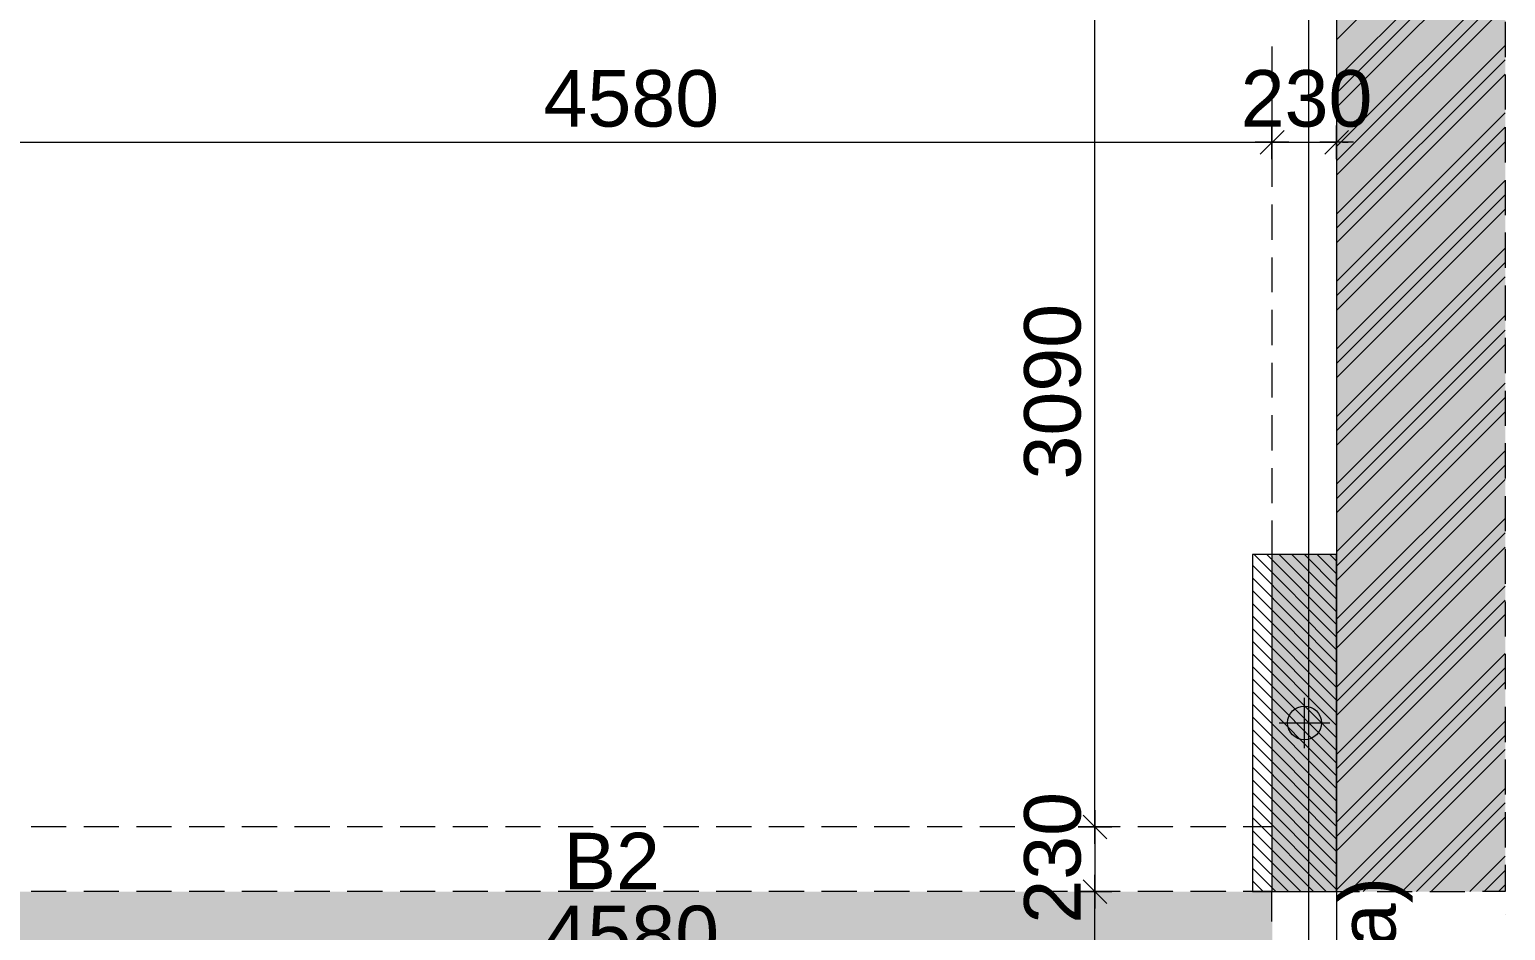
# Model space of a CAD drawing. Header units: millimetres. Extents: x -1303 to 98744, y -1303 to 90097.
# Drawn here: x 69973 to 75224, y 16734 to 19940 of the extents above; entities that cross this region are included whole.
import ezdxf

# ---------------------------------------------------------------- set-up
doc = ezdxf.new("R2010")
doc.units = ezdxf.units.MM
doc.layers.add('PDF_Geometry', color=7, linetype='Continuous')
doc.layers.add('PDF_Text', color=7, linetype='Continuous')
doc.layers.add('PDF_Solid Fills', color=192, linetype='Continuous', true_color=0xc2c0c0c0)
doc.styles.add('PDF ArialMT', font='arial.ttf')

msp = doc.modelspace()

# ---------------------------------------------------------------- hatches: boundary and pattern name
at = {"layer": 'PDF_Solid Fills', "true_color": 0x0000b2}
h = msp.add_hatch(color=254, dxfattribs=at)
h.paths.add_polyline_path([(75224.26012, 16872.72168), (74624.31541, 16872.72168), (74624.31541, 25187.75188), (75224.26012, 25187.75188)], flags=0)
h.paths.add_polyline_path([(74624.31541, 38292.73421), (74624.31541, 29377.68079), (75224.26012, 29377.68079), (75224.26012, 38892.67479), (59994.31175, 38892.67479), (59994.31175, 38292.73421)], flags=0)
h.paths.add_polyline_path([(26734.27358, 38892.67479), (26734.27358, 38292.73421), (55894.25843, 38292.73421), (55894.25843, 38892.67479)], flags=0)
at = {"layer": 'PDF_Solid Fills', "true_color": 0x00007f}
h = msp.add_hatch(color=254, dxfattribs=at)
h.paths.add_polyline_path([(12814.30857, 16872.72168), (12814.30857, 15026.95077), (9799.20871, 14960.09316), (9658.30121, 14967.03233), (9514.00728, 14987.42836), (9368.02118, 15022.38044), (9222.54335, 15072.39683), (9079.77321, 15137.90008), (8942.25007, 15218.63604), (8812.34276, 15314.0138), (8692.25382, 15422.7637), (8584.01219, 15543.36091), (8489.14272, 15673.68971), (8408.99871, 15811.5517), (8344.08741, 15954.57597), (8294.664, 16100.30898), (8260.38859, 16246.37773), (8240.58554, 16390.84108), (8234.23832, 16531.75065), (8234.23832, 16872.72168)], flags=0)
h.paths.add_polyline_path([(22479.26705, 17272.68137), (22479.26705, 15241.31724), (19209.26177, 15168.7901), (19209.26177, 17272.68137)], flags=0)
h.paths.add_polyline_path([(25959.23687, 17272.68137), (25959.23687, 15322.73089), (22709.2898, 15246.39481), (22709.2898, 17272.68137)], flags=0)
h.paths.add_polyline_path([(32124.25101, 18282.73679), (32124.25101, 15455.26118), (26189.25962, 15327.89318), (26189.25962, 18282.73679)], flags=0)
h.paths.add_polyline_path([(36934.25928, 16872.72168), (36934.25928, 15561.8943), (32354.27376, 15460.33875), (32354.27376, 16872.72168)], flags=0)
h.paths.add_polyline_path([(50274.26033, 16872.72168), (50274.26033, 15857.75915), (45694.27273, 15756.20359), (45694.27273, 16872.72168)], flags=0)
h.paths.add_polyline_path([(59929.31471, 17272.68137), (59929.31471, 16071.87252), (56669.29721, 15999.59848), (56669.29721, 17272.68137)], flags=0)
h.paths.add_polyline_path([(63419.27024, 17272.68137), (63419.27024, 16149.30779), (60159.25274, 16076.95111), (60159.25274, 17272.68137)], flags=0)
h.paths.add_polyline_path([(69584.28231, 18282.73679), (69584.28231, 16285.98588), (63649.29506, 16154.3864), (63649.29506, 18282.73679)], flags=0)
h.paths.add_polyline_path([(74394.29472, 16872.72168), (74394.29472, 16409.62861), (69814.31126, 16291.06242), (69814.31126, 16872.72168)], flags=0)
h.paths.add_polyline_path([(18979.23903, 18282.73679), (18979.23903, 15163.7115), (13044.24764, 15027.79686), (13044.24764, 18282.73679), (18944.28591, 18282.73679)], flags=0)
h.paths.add_polyline_path([(56439.27239, 18282.73679), (56439.27239, 15994.4362), (50504.281, 15862.83775), (50504.281, 18282.73679)], flags=0)

# ---------------------------------------------------------------- linework, layer by layer
at = {"layer": 'PDF_Geometry', "color": 9, "lineweight": 0, "true_color": 0xc0c0c0}
msp.add_lwpolyline([(73543.76698, 33926.94469), (73593.70177, 33827.08339), (73593.70177, 33926.94469), (74523.7764, 33926.94469), (74523.7764, 34597.21299), (74623.6377, 34597.21299), (74623.6377, 16267.28307), (9842.20122, 14831.96378, -0.0040587119), (9814.553, 14831.94622, -0.4141989555), (8103.90849, 16521.17195), (8103.90849, 13152.0657)], format="xyb", dxfattribs=at)
msp.add_lwpolyline([(73593.70177, 33827.08339), (74523.7764, 33827.08339), (74523.7764, 31327.12506), (73423.59126, 31327.12506), (73423.59126, 31927.14828), (73323.72995, 31927.14828), (73323.72995, 31327.12506), (71724.23002, 31327.12506), (71724.23002, 31227.26168), (74523.7764, 31227.26168), (74523.7764, 16265.58882)], dxfattribs=at)
at = {"layer": 'PDF_Geometry', "lineweight": 0}
for points in [[(74623.6377, 19902.97057), (75223.66506, 20502.99586)], [(74623.6377, 19764.17881), (75223.66506, 20364.20203)], [(74623.6377, 19713.40103), (75223.66506, 20313.42425)], [(74623.6377, 19662.62326), (75223.66506, 20262.64648)], [(74623.6377, 19523.82943), (75223.66506, 20123.85472)], [(74623.6377, 19473.05165), (75223.66506, 20073.07694)], [(74623.6377, 19422.27387), (75223.66506, 20022.29917)], [(75223.66506, 19967.28991), (75223.66506, 19842.03765)], [(74623.6377, 19283.48212), (75223.66506, 19883.50534)], [(74623.6377, 19232.70434), (75223.66506, 19832.72756)], [(74623.6377, 19181.07944), (75223.66506, 19781.10473)], [(75223.66506, 19779.41256), (75223.66506, 19655.00535)], [(74623.6377, 19043.13481), (75223.66506, 19643.15803)], [(74623.6377, 18992.35703), (75223.66506, 19592.38025), (75223.66506, 19467.12799)], [(74393.45174, 19539.06317), (74393.45174, 19539.06317)], [(74393.45174, 19539.06317), (74393.45174, 19539.06317)], [(74623.6377, 18940.73213), (75223.66506, 19540.75535)], [(74623.6377, 19539.06317), (74623.6377, 19539.06317)], [(74393.45174, 19460.35721), (74393.45174, 19460.35721)], [(74393.45174, 19460.35721), (74393.45174, 19460.35721)], [(74393.45174, 19382.49837), (74393.45174, 19382.49837)], [(74393.45174, 19382.49837), (74393.45174, 19382.49837)], [(74623.6377, 18802.78543), (75223.66506, 19402.81072)], [(75223.66506, 19404.5029), (75223.66506, 19280.09776)], [(74623.6377, 18752.00765), (75223.66506, 19352.03294)], [(74623.6377, 18700.38482), (75223.66506, 19300.40804)], [(75223.66506, 19217.47059), (75223.66506, 19092.21833)], [(74623.6377, 18562.43812), (75223.66506, 19162.46134)], [(74623.6377, 18511.66034), (75223.66506, 19110.83851)], [(74623.6377, 18460.03544), (75223.66506, 19060.06073)], [(75223.66506, 19029.59324), (75223.66506, 18905.1881)], [(74623.6377, 18322.08873), (75223.66506, 18922.11403)], [(74623.6377, 18270.46591), (75223.66506, 18870.48913)], [(74623.6377, 18219.68813), (75223.66506, 18819.71135)], [(75223.66506, 18842.56093), (75223.66506, 18717.31075)], [(74623.6377, 18081.74142), (75223.66506, 18681.76465)], [(75223.66506, 18654.68358), (75223.66506, 18529.43132)], [(74623.6377, 18030.11652), (75223.66506, 18630.14182)], [(74623.6377, 17979.33875), (75223.66506, 18579.36404)], [(74623.6377, 17841.39412), (75223.66506, 18441.41734)], [(75223.66506, 18467.65335), (75223.66506, 18342.40109)], [(74623.6377, 17789.76921), (75223.66506, 18389.79243)], [(74623.6377, 17738.99144), (75223.66506, 18339.01466)], [(75223.66506, 18279.77392), (75223.66506, 18154.52373)], [(74623.6377, 17600.19968), (75223.66506, 18200.2229)], [(74623.6377, 17549.4219), (75223.66506, 18149.44513)], [(74329.97952, 18072.43134), (74623.6377, 17777.9219)], [(74374.83156, 18072.43134), (74623.6377, 17822.77394)], [(74419.68361, 18072.43134), (74623.6377, 17867.62806)], [(74464.53566, 18072.43134), (74623.6377, 17912.48217)], [(74509.38771, 18072.43134), (74623.6377, 17957.33629)], [(74554.24803, 18072.43134), (74623.6377, 18003.03546)], [(74599.10007, 18072.43134), (74623.6377, 18047.88957)], [(74623.6377, 17498.64413), (75223.66506, 18098.66735)], [(75223.66506, 18091.89656), (75223.66506, 17967.49143)], [(74324.05378, 18033.50295), (74623.6377, 17733.06778)], [(74324.05378, 17988.64884), (74623.6377, 17688.21366)], [(74623.6377, 17359.8503), (75223.66506, 17959.87559)], [(74324.05378, 17943.79472), (74623.6377, 17643.35955)], [(74623.6377, 17309.07252), (75223.66506, 17909.09782)], [(74324.05378, 17898.09555), (74623.6377, 17598.50543)], [(74623.6377, 17258.29475), (75223.66506, 17858.32004)], [(75223.66506, 17904.86633), (75223.66506, 17779.61407)], [(74324.05378, 17853.24143), (74623.6377, 17553.65339)], [(74324.05378, 17808.38732), (74623.6377, 17508.79927)], [(74324.05378, 17763.5332), (74623.6377, 17463.94515)], [(74324.05378, 17718.68116), (74623.6377, 17419.09104)], [(74623.6377, 17119.50299), (75223.66506, 17719.52621)], [(75223.66506, 17716.98691), (75223.66506, 17592.58177)], [(74324.05378, 17673.82704), (74623.6377, 17374.23692)], [(74623.6377, 17068.72521), (75223.66506, 17668.74843)], [(74324.05378, 17628.97292), (74623.6377, 17329.38488)], [(74623.6377, 17017.94744), (75223.66506, 17617.97066)], [(74324.05378, 17584.11881), (74623.6377, 17284.53076)], [(74324.05378, 17539.26469), (74623.6377, 17239.67664)], [(74324.05378, 17494.41265), (74623.6377, 17193.97747)], [(75223.66506, 17529.95668), (75223.66506, 17404.70441)], [(74324.05378, 17449.55853), (74623.6377, 17149.12336)], [(74623.6377, 16879.15361), (75223.66506, 17479.1789)], [(74324.05378, 17404.70441), (74623.6377, 17104.26924)], [(74667.64677, 16872.38489), (75223.66506, 17428.40112)], [(74324.05378, 17359.8503), (74623.6377, 17059.41512)], [(74718.42454, 16872.38489), (75223.66506, 17377.62335)], [(75223.66506, 17342.07932), (75223.66506, 17217.67211)], [(74324.05378, 17314.99618), (74623.6377, 17014.56101)], [(74324.05378, 17270.14414), (74623.6377, 16969.70897)], [(74324.05378, 17225.29002), (74623.6377, 16924.85485)], [(74857.22043, 16872.38489), (75223.66506, 17238.82952)], [(74324.05378, 17180.43591), (74623.6377, 16880.00073)], [(74907.99821, 16872.38489), (75223.66506, 17188.05174)], [(74324.05378, 17135.58179), (74586.40563, 16872.38489)], [(74959.61898, 16872.38489), (75223.66506, 17137.27397)], [(75223.66506, 17155.04702), (75223.66506, 17029.79476)], [(73763.80401, 17102.57706), (73763.80401, 17102.57706)], [(73763.80401, 17102.57706), (73763.80401, 17102.57706)], [(73856.05361, 17102.57706), (73856.05361, 17102.57706)], [(73856.05361, 17102.57706), (73856.05361, 17102.57706)], [(73918.67457, 17102.57706), (73918.67457, 17102.57706)], [(73918.67457, 17102.57706), (73918.67457, 17102.57706)], [(73981.3038, 17102.57706), (73981.3038, 17102.57706)], [(73981.3038, 17102.57706), (73981.3038, 17102.57706)], [(74043.92476, 17102.57706), (74043.92476, 17102.57706)], [(74043.92476, 17102.57706), (74043.92476, 17102.57706)], [(74106.55399, 17102.57706), (74106.55399, 17102.57706)], [(74106.55399, 17102.57706), (74106.55399, 17102.57706)], [(74169.18323, 17102.57706), (74169.18323, 17102.57706)], [(74169.18323, 17102.57706), (74169.18323, 17102.57706)], [(74230.9612, 17102.57706), (74230.9612, 17102.57706)], [(74230.9612, 17102.57706), (74230.9612, 17102.57706)], [(74324.05378, 17102.57706), (74324.05378, 17102.57706)], [(74324.05378, 17102.57706), (74324.05378, 17102.57706)], [(74324.05378, 17089.88262), (74541.55358, 16872.38489)], [(74324.05378, 17045.0285), (74496.69326, 16872.38489)], [(74324.05378, 17000.17439), (74451.84122, 16872.38489)], [(75097.56361, 16872.38489), (75223.66506, 16998.48221)], [(75223.66506, 16967.16966), (75223.66506, 16872.38489), (75142.42393, 16872.38489)], [(74324.05378, 16955.32027), (74406.98917, 16872.38489)], [(74324.05378, 16910.46823), (74362.13712, 16872.38489)], [(75148.34138, 16872.38489), (75223.66506, 16947.70443)], [(73763.80401, 16872.38489), (73763.80401, 16872.38489)], [(73763.80401, 16872.38489), (73763.80401, 16872.38489)], [(73856.05361, 16872.38489), (73856.05361, 16872.38489)], [(73856.05361, 16872.38489), (73856.05361, 16872.38489)], [(73918.67457, 16872.38489), (73918.67457, 16872.38489)], [(73918.67457, 16872.38489), (73918.67457, 16872.38489)], [(73981.3038, 16872.38489), (73981.3038, 16872.38489)], [(73981.3038, 16872.38489), (73981.3038, 16872.38489)], [(74043.92476, 16872.38489), (74043.92476, 16872.38489)], [(74043.92476, 16872.38489), (74043.92476, 16872.38489)], [(74106.55399, 16872.38489), (74106.55399, 16872.38489)], [(74106.55399, 16872.38489), (74106.55399, 16872.38489)], [(74169.18323, 16872.38489), (74169.18323, 16872.38489)], [(74169.18323, 16872.38489), (74169.18323, 16872.38489)], [(74230.9612, 16872.38489), (74230.9612, 16872.38489)], [(74230.9612, 16872.38489), (74230.9612, 16872.38489)], [(74324.05378, 16872.38489), (74324.05378, 16872.38489)], [(74324.05378, 16872.38489), (74324.05378, 16872.38489)], [(74393.45174, 16872.38489), (74393.45174, 16872.38489)], [(74623.6377, 16872.38489), (74704.8871, 16872.38489)], [(74623.6377, 16872.38489), (74623.6377, 16872.38489)], [(74767.50807, 16872.38489), (74892.76653, 16872.38489)], [(74955.3875, 16872.38489), (75079.7947, 16872.38489)], [(75199.97042, 16872.38489), (75223.66506, 16896.92666)], [(75223.66506, 16872.38489), (75223.66506, 16872.38489)], [(75223.66506, 16872.38489), (75223.66506, 16872.38489)], [(75223.66506, 16872.38489), (75223.66506, 16872.38489)], [(74393.45174, 16780.98448), (74393.45174, 16780.98448)], [(74623.6377, 16791.98675), (74623.6377, 16791.98675)], [(75223.66506, 16791.98675), (75223.66506, 16791.98675)]]:
    msp.add_lwpolyline(points, dxfattribs=at)
at = {"layer": 'PDF_Geometry', "color": 122, "lineweight": 0, "true_color": 0x00b88a}
for points in [[(73763.80401, 17142.35257), (73763.80401, 17122.04229), (73763.80401, 20172.09319), (73763.80401, 20152.62796)], [(74623.6377, 19478.97738), (74623.6377, 19599.15104)], [(69853.91528, 19539.06317), (69833.60086, 19539.06317), (74373.9803, 19539.06317), (74353.67415, 19539.06317)], [(74393.45174, 19539.06317), (74623.6377, 19539.06317)], [(74683.7297, 19539.06317), (74563.55398, 19539.06317)], [(74665.95252, 19581.37799), (74581.32289, 19496.74836)], [(74643.95212, 19539.06317), (74664.26654, 19539.06317)], [(73763.80401, 17102.57706), (73763.80401, 16872.38489)], [(73763.80401, 16432.31084), (73763.80401, 16411.99848), (73763.80401, 16852.07254), (73763.80401, 16832.60731)]]:
    msp.add_lwpolyline(points, dxfattribs=at)
at = {"layer": 'PDF_Geometry', "color": 157, "lineweight": 0, "true_color": 0x3f5f7f}
for points in [[(74393.45174, 19880.12098), (74393.45174, 19754.86872)], [(74623.6377, 19901.27839), (74623.6377, 19776.02613)], [(74393.45174, 19692.24363), (74393.45174, 19566.99136)], [(74623.6377, 19713.40103), (74623.6377, 19588.14877)], [(74393.45174, 19505.21132), (74393.45174, 19379.95906)], [(74623.6377, 19526.36873), (74623.6377, 19401.11647)], [(74623.6377, 19338.49137), (74623.6377, 19213.23911)], [(74393.45174, 19317.33397), (74393.45174, 19192.08171)], [(74393.45174, 19129.45661), (74393.45174, 19005.05148)], [(74623.6377, 19151.45907), (74623.6377, 19026.20888)], [(74623.6377, 18963.58172), (74623.6377, 18838.32945)], [(74393.45174, 18942.42431), (74393.45174, 18817.17205)], [(74393.45174, 18754.54695), (74393.45174, 18630.14182)], [(74623.6377, 18775.70436), (74623.6377, 18651.29922)], [(74623.6377, 18588.67206), (74623.6377, 18463.42187)], [(74393.45174, 18567.51465), (74393.45174, 18442.26446)], [(74393.45174, 18379.63729), (74393.45174, 18254.38503)], [(74623.6377, 18400.7947), (74623.6377, 18276.38956)], [(74393.45174, 18192.60706), (74393.45174, 18072.43134)], [(74623.6377, 18213.76447), (74623.6377, 18072.43134)], [(70103.57267, 17102.57706), (69979.16547, 17102.57706)], [(70291.45209, 17102.57706), (70166.20191, 17102.57706)], [(70478.48027, 17102.57706), (70354.07306, 17102.57706)], [(70666.35969, 17102.57706), (70541.10949, 17102.57706)], [(70854.23911, 17102.57706), (70728.98892, 17102.57706)], [(71041.26728, 17102.57706), (70916.01709, 17102.57706)], [(71229.1467, 17102.57706), (71103.89651, 17102.57706)], [(71416.17487, 17102.57706), (71291.77594, 17102.57706)], [(71604.0543, 17102.57706), (71478.8041, 17102.57706)], [(71791.09073, 17102.57706), (71666.68352, 17102.57706)], [(71978.96188, 17102.57706), (71853.71169, 17102.57706)], [(72165.99832, 17102.57706), (72041.59111, 17102.57706)], [(72353.87774, 17102.57706), (72228.61928, 17102.57706)], [(72541.7489, 17102.57706), (72416.49871, 17102.57706)], [(72728.78533, 17102.57706), (72603.53514, 17102.57706)], [(72916.66476, 17102.57706), (72791.40629, 17102.57706)], [(73103.69292, 17102.57706), (72978.44273, 17102.57706)], [(73291.57234, 17102.57706), (73166.32216, 17102.57706)], [(73478.60052, 17102.57706), (73354.19331, 17102.57706)], [(73666.47994, 17102.57706), (73541.22974, 17102.57706)], [(73853.5081, 17102.57706), (73729.10917, 17102.57706)], [(74041.38753, 17102.57706), (73916.13734, 17102.57706)], [(74229.26695, 17102.57706), (74104.01676, 17102.57706)], [(74393.45174, 17102.57706), (74291.04493, 17102.57706)], [(70103.57267, 16872.38489), (69979.16547, 16872.38489)], [(70291.45209, 16872.38489), (70166.20191, 16872.38489)], [(70478.48027, 16872.38489), (70354.07306, 16872.38489)], [(70666.35969, 16872.38489), (70541.10949, 16872.38489)], [(70854.23911, 16872.38489), (70728.98892, 16872.38489)], [(71041.26728, 16872.38489), (70916.01709, 16872.38489)], [(71229.1467, 16872.38489), (71103.89651, 16872.38489)], [(71416.17487, 16872.38489), (71291.77594, 16872.38489)], [(71604.0543, 16872.38489), (71478.8041, 16872.38489)], [(71791.09073, 16872.38489), (71666.68352, 16872.38489)], [(71978.96188, 16872.38489), (71853.71169, 16872.38489)], [(72165.99832, 16872.38489), (72041.59111, 16872.38489)], [(72353.87774, 16872.38489), (72228.61928, 16872.38489)], [(72541.7489, 16872.38489), (72416.49871, 16872.38489)], [(72728.78533, 16872.38489), (72603.53514, 16872.38489)], [(72916.66476, 16872.38489), (72791.40629, 16872.38489)], [(73103.69292, 16872.38489), (72978.44273, 16872.38489)], [(73291.57234, 16872.38489), (73166.32216, 16872.38489)], [(73478.60052, 16872.38489), (73354.19331, 16872.38489)], [(73666.47994, 16872.38489), (73541.22974, 16872.38489)], [(73853.5081, 16872.38489), (73729.10917, 16872.38489)], [(74041.38753, 16872.38489), (73916.13734, 16872.38489)], [(74229.26695, 16872.38489), (74104.01676, 16872.38489)], [(74393.45174, 16765.75074), (74393.45174, 16872.38489), (74291.04493, 16872.38489)], [(74623.6377, 16872.38489), (74623.6377, 16738.66967)]]:
    msp.add_lwpolyline(points, dxfattribs=at)
at = {"layer": 'PDF_Geometry', "color": 122, "lineweight": 0, "true_color": 0x00b88a}
for points in [[(74393.45174, 19478.97738), (74393.45174, 19599.15104)], [(74453.53546, 19539.06317), (74334.211, 19539.06317)], [(74436.60954, 19581.37799), (74351.13692, 19496.74836)], [(73806.11882, 17060.26225), (73721.4892, 17144.89188)], [(73763.80401, 17042.4892), (73763.80401, 17162.66285)], [(73703.72028, 17102.57706), (73823.88773, 17102.57706)], [(73721.4892, 16914.69971), (73806.11882, 16830.07008)], [(73763.80401, 16932.47069), (73763.80401, 16812.29703)], [(73823.88773, 16872.38489), (73703.72028, 16872.38489)]]:
    msp.add_lwpolyline(points, close=True, dxfattribs=at)
at = {"layer": 'PDF_Geometry', "color": 5, "lineweight": 0}
for points in [[(74324.05378, 16872.38489), (74623.64268, 16872.38489), (74623.64268, 18072.43302), (74324.05378, 18072.43302)], [(74393.45174, 16872.38489), (74623.64433, 16872.38489), (74623.64433, 18072.43302), (74393.45174, 18072.43302)]]:
    msp.add_lwpolyline(points, close=True, dxfattribs=at)
at = {"layer": 'PDF_Geometry', "color": 20, "lineweight": 0, "true_color": 0xff4405}
for points in [[(74508.54472, 17562.11635), (74508.54472, 17382.69988)], [(74418.84062, 17472.40812), (74599.10007, 17472.40812)]]:
    msp.add_lwpolyline(points, dxfattribs=at)
msp.add_circle((74509.27161, 17472.68049), 59.96767, dxfattribs=at)
at = {"layer": 'PDF_Geometry', "color": 7, "lineweight": 0, "true_color": 0xffffff}
msp.add_circle((74509.31309, 17472.73894), 60.00911, dxfattribs=at)
at = {"layer": 'PDF_Solid Fills', "lineweight": 0}
msp.add_solid([(74394.29472, 18072.68548), (74624.31541, 18072.68548), (74394.29472, 16872.72168), (74624.31541, 16872.72168)], dxfattribs=at)

# ---------------------------------------------------------------- texts
at = {"layer": 'PDF_Text', "char_height": 201.084641, "attachment_point": 4, "style": 'PDF ArialMT'}
for s, insert in [('4580', (71801.74834, 19693.74102)), ('230', (74282.15401, 19693.74102)), ('4580', (71801.74834, 16720.19774))]:
    msp.add_mtext(s, dxfattribs=dict(at, insert=insert))
at = {"layer": 'PDF_Text', "char_height": 201.084641, "attachment_point": 4, "rotation": 90, "style": 'PDF ArialMT'}
for s, insert in [('3090', (73613.67036, 18338.91261)), ('230', (73613.67036, 16758.24771))]:
    msp.add_mtext(s, dxfattribs=dict(at, insert=insert))
at = {"layer": 'PDF_Text', "color": 6, "insert": (71872.52557, 16981.19146), "char_height": 201.084641, "attachment_point": 4, "style": 'PDF ArialMT'}
msp.add_mtext('B2', dxfattribs=at)
at = {"layer": 'PDF_Text', "color": 6, "insert": (74763.12665, 16081.32262), "char_height": 201.084641, "attachment_point": 4, "rotation": 90, "style": 'PDF ArialMT'}
msp.add_mtext('(B91a)', dxfattribs=at)

doc.saveas('drawing.dxf')
